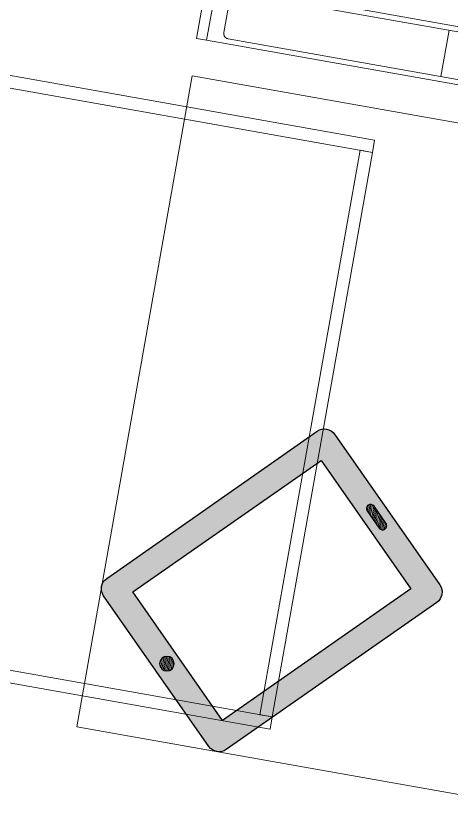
# Model space of a CAD drawing. Header units: feet. Extents: x 9520660 to 9546195, y -5934217 to -5925868.
# Drawn here: x 9540061 to 9540478, y -5932975 to -5932208 of the extents above; entities that cross this region are included whole.
import ezdxf

# ---------------------------------------------------------------- set-up
doc = ezdxf.new("R2010")
doc.units = ezdxf.units.FT
doc.header["$LTSCALE"] = 33
doc.header["$MEASUREMENT"] = 0
doc.layers.add('LENS-FURNITURE', color=13, linetype='Continuous', lineweight=9)
doc.layers.add('LK-FURNITURE', color=13, linetype='Continuous', lineweight=9)

# ---------------------------------------------------------------- blocks, each defined once
blk = doc.blocks.new('TRIAL SET CABINET 633x500')
at = {"layer": 'LENS-FURNITURE'}
h = blk.add_hatch(color=9, dxfattribs=at)
h.dxf.hatch_style = 1
edge = h.paths.add_edge_path()
edge.add_line((-8.54246803093703, -981.9670201920668), (115.9083254579454, -857.5162267031847))
edge.add_arc((107.4230440836399, -849.030945328879), 12.00000000009463, 315, 405)
edge.add_line((115.9083254579454, -840.5456639545736), (-58.03994271345434, -666.5973957831737))
edge.add_arc((-66.52522408775982, -675.0826771574792), 12.00000000009463, 45.00000000000002, 135)
edge.add_line((-75.01050546206531, -666.5973957831737), (-199.4612989509478, -791.0481892720562))
edge.add_arc((-190.9760175766423, -799.5334706454303), 11.99999999943607, 135.0000000031442, 225.0000000031442)
edge.add_line((-199.4612989500165, -808.0187520197359), (-25.5130307786167, -981.967020191136))
edge.add_arc((-17.02774940431148, -973.4817388177615), 11.99999999943605, 224.9999999968574, 314.9999999968578)
h.paths.add_polyline_path([(-17.02774940524252, -955.0969625067663), (89.03826777357607, -849.0309453279477), (-66.52522408775982, -693.4674534666119), (-172.5912412665784, -799.5334706454305)], flags=16)
edge = h.paths.add_edge_path(flags=16)
edge.add_line((-138.2965623782947, -741.9042679787381), (-124.1544267544522, -727.7621323548956))
edge.add_arc((-121.3259996296837, -730.5905594796641), 4.000000000031514, 45.00000000000051, 134.9999999999996, ccw=False)
edge.add_arc((-121.3259996296838, -730.5905594796641), 4.000000000031584, -45.000000000000625, 44.999999999999375, ccw=False)
edge.add_line((-118.4975725049153, -733.4189866044327), (-132.6397081287578, -747.561122228275))
edge.add_arc((-135.4681352535263, -744.7326951035067), 4.000000000031524, 225.0000000000006, 314.99999999999966, ccw=False)
edge.add_arc((-135.4681352535261, -744.7326951035066), 4.000000000031665, 135.0000000000006, 225.0000000000006, ccw=False)
edge = h.paths.add_edge_path(flags=16)
edge.add_arc((44.84409394953398, -910.9027886827243), 7, 0, 360)
at = {"layer": 'LENS-FURNITURE', "lineweight": 0}
h = blk.add_hatch(dxfattribs=at)
h.set_pattern_fill('ANSI31', color=252, scale=10, angle=405)
h.set_pattern_definition([(90, (-3772352.875833935, -3684050.327587578), (-1.25, 2e-16), [])])
edge = h.paths.add_edge_path()
edge.add_line((-138.2965623782947, -741.9042679787381), (-124.1544267544522, -727.7621323548956))
edge.add_arc((-121.3259996296837, -730.5905594796641), 4.000000000031514, 45.00000000000051, 134.9999999999996, ccw=False)
edge.add_arc((-121.3259996296838, -730.5905594796641), 4.000000000031584, -45.000000000000625, 44.999999999999375, ccw=False)
edge.add_line((-118.4975725049153, -733.4189866044327), (-132.6397081287578, -747.561122228275))
edge.add_arc((-135.4681352535263, -744.7326951035067), 4.000000000031524, 225.0000000000006, 314.99999999999966, ccw=False)
edge.add_arc((-135.4681352535261, -744.7326951035066), 4.000000000031665, 135.0000000000006, 225.0000000000006, ccw=False)
edge = h.paths.add_edge_path()
edge.add_arc((44.84409394953398, -910.9027886827243), 7, 0, 360)
at = {"layer": 'LENS-FURNITURE'}
blk.add_lwpolyline([(119.4230440827086, -352.4817388160154), (119.4230440827086, -985.4817388160156), (-380.5769559172913, -985.4817388160156), (-380.5769559172913, -352.4817388160154)], close=True, dxfattribs=at)
at = {"layer": 'LENS-FURNITURE', "color": 146}
for points in [[(-63.4640948921442, -382.4817388160154), (-63.4640948921442, -394.4817388160154), (338.5359051078558, -394.4817388160154), (338.5359051078558, -382.4817388160154)], [(-63.4640948921442, -394.4817388160154), (-63.4640948921442, -943.4817388160153), (-51.4640948921442, -943.4817388160153), (-51.4640948921442, -394.4817388160154)], [(-63.4640948921442, -955.4817388160152), (-63.4640948921442, -943.4817388160153), (338.5359051078558, -943.4817388160153), (338.5359051078558, -955.4817388160152)]]:
    blk.add_lwpolyline(points, close=True, dxfattribs=at)
at = {"layer": 'LENS-FURNITURE', "color": 18, "lineweight": 30}
for points in [[(-8.54246803093703, -981.9670201920668), (115.9083254579454, -857.5162267031847, 0.4142135623730951), (115.9083254579454, -840.5456639545736), (-58.03994271345434, -666.5973957831737, 0.4142135623730951), (-75.01050546206531, -666.5973957831737), (-199.4612989509478, -791.0481892720562, 0.4142135623730951), (-199.4612989500165, -808.0187520197359), (-25.51303077861669, -981.967020191136, 0.4142135623730951)], [(-138.2965623782947, -741.9042679787381), (-124.1544267544522, -727.7621323548956, -0.4142135623730951), (-118.4975725049153, -727.7621323548956), (-118.4975725049153, -727.7621323548956, -0.4142135623730951), (-118.4975725049153, -733.4189866044327), (-132.6397081287578, -747.561122228275, -0.4142135623730951), (-138.2965623782947, -747.561122228275), (-138.2965623782947, -747.561122228275, -0.4142135623730951)]]:
    blk.add_lwpolyline(points, format="xyb", close=True, dxfattribs=at)
blk.add_lwpolyline([(-17.02774940524252, -955.0969625067663), (89.03826777357607, -849.0309453279477), (-66.52522408775982, -693.4674534666119), (-172.5912412665784, -799.5334706454305)], close=True, dxfattribs=at)
blk.add_circle((44.84409394953398, -910.9027886827243), 7, dxfattribs=at)
blk = doc.blocks.new('CHAIR UNIT')
at = {"layer": 'LENS-FURNITURE'}
for points in [[(316.4938649134711, 155.3799250812444), (316.4938649134711, -111.6078457020048), (261.500282490626, -111.6078457020048), (261.500282490626, -121.6149794108642), (316.4938649134711, -121.6149794108642), (316.4938649134711, -111.6078457020048)], [(261.500282490626, -111.6078457020048), (261.500282490626, 155.3799250812444)], [(266.4947185236961, 155.3799250812444), (266.4947185236961, -91.61183947909738)], [(271.4982854472473, -96.61540633352708), (306.4958617184311, -96.61540633352708), (306.6693431409076, -96.60627573612146), (306.8336939122528, -96.5971451406076), (307.007175097242, -96.58801454323113), (307.1806565197185, -96.56062275482692), (307.3450072910637, -96.54236156007391), (307.5093578239903, -96.50583917429321), (307.6828390080482, -96.46931678851251), (308.0115405507386, -96.37801082403166), (308.1667606718838, -96.32322724536058), (308.3311114422977, -96.25931307117573), (308.6415519211441, -96.13148472091417), (308.7967718029395, -96.0493093538389), (308.9428615104406, -95.967133984901), (309.0980816297233, -95.88495861779666), (309.2350404467434, -95.79365265148226), (309.3811301542446, -95.69321608965402), (309.6550480276346, -95.49234296783106), (309.782876431942, -95.3827758123225), (309.9107045978308, -95.2640780576039), (310.1481003407389, -95.02668255186293), (310.266798093915, -94.89885419973871), (310.3763651959598, -94.77102584950626), (310.5772380959243, -94.4971079561219), (310.6776750227437, -94.35101841297), (310.7689808215946, -94.2140594671946), (310.8511562068015, -94.0588393266953), (310.9333315929398, -93.91274978354342), (311.0155067406595, -93.75752964304407), (311.1433353833854, -93.44708936571259), (311.2072492279112, -93.28273862969942), (311.2620331356302, -93.12751848917105), (311.3533389344811, -92.79881701711562), (311.389861301519, -92.6253356836969), (311.4263836685568, -92.46098494765465), (311.4537756228819, -92.29663421161241), (311.4720366876572, -92.12315288008541), (311.4811673387885, -91.94967154666664), (311.4902979899198, -91.7853208106244), (311.4994284026325, -91.61183947909738), (311.4994284026325, 155.3799250812444)], [(311.4994284026325, 115.4518268077227), (266.4947185236961, 115.4518268077227)]]:
    blk.add_lwpolyline(points, dxfattribs=at)

msp = doc.modelspace()

# ---------------------------------------------------------------- block references
at = {"layer": 'LENS-FURNITURE', "xscale": -1, "rotation": 349.9424906603438}
msp.add_blockref('TRIAL SET CABINET 633x500', (9540408.44436811, -5931938.635989732), dxfattribs=at)
at = {"layer": 'LK-FURNITURE', "rotation": 259.9424906603438}
msp.add_blockref('CHAIR UNIT', (9540408.44436811, -5931938.635989732), dxfattribs=at)

doc.saveas('drawing.dxf')
